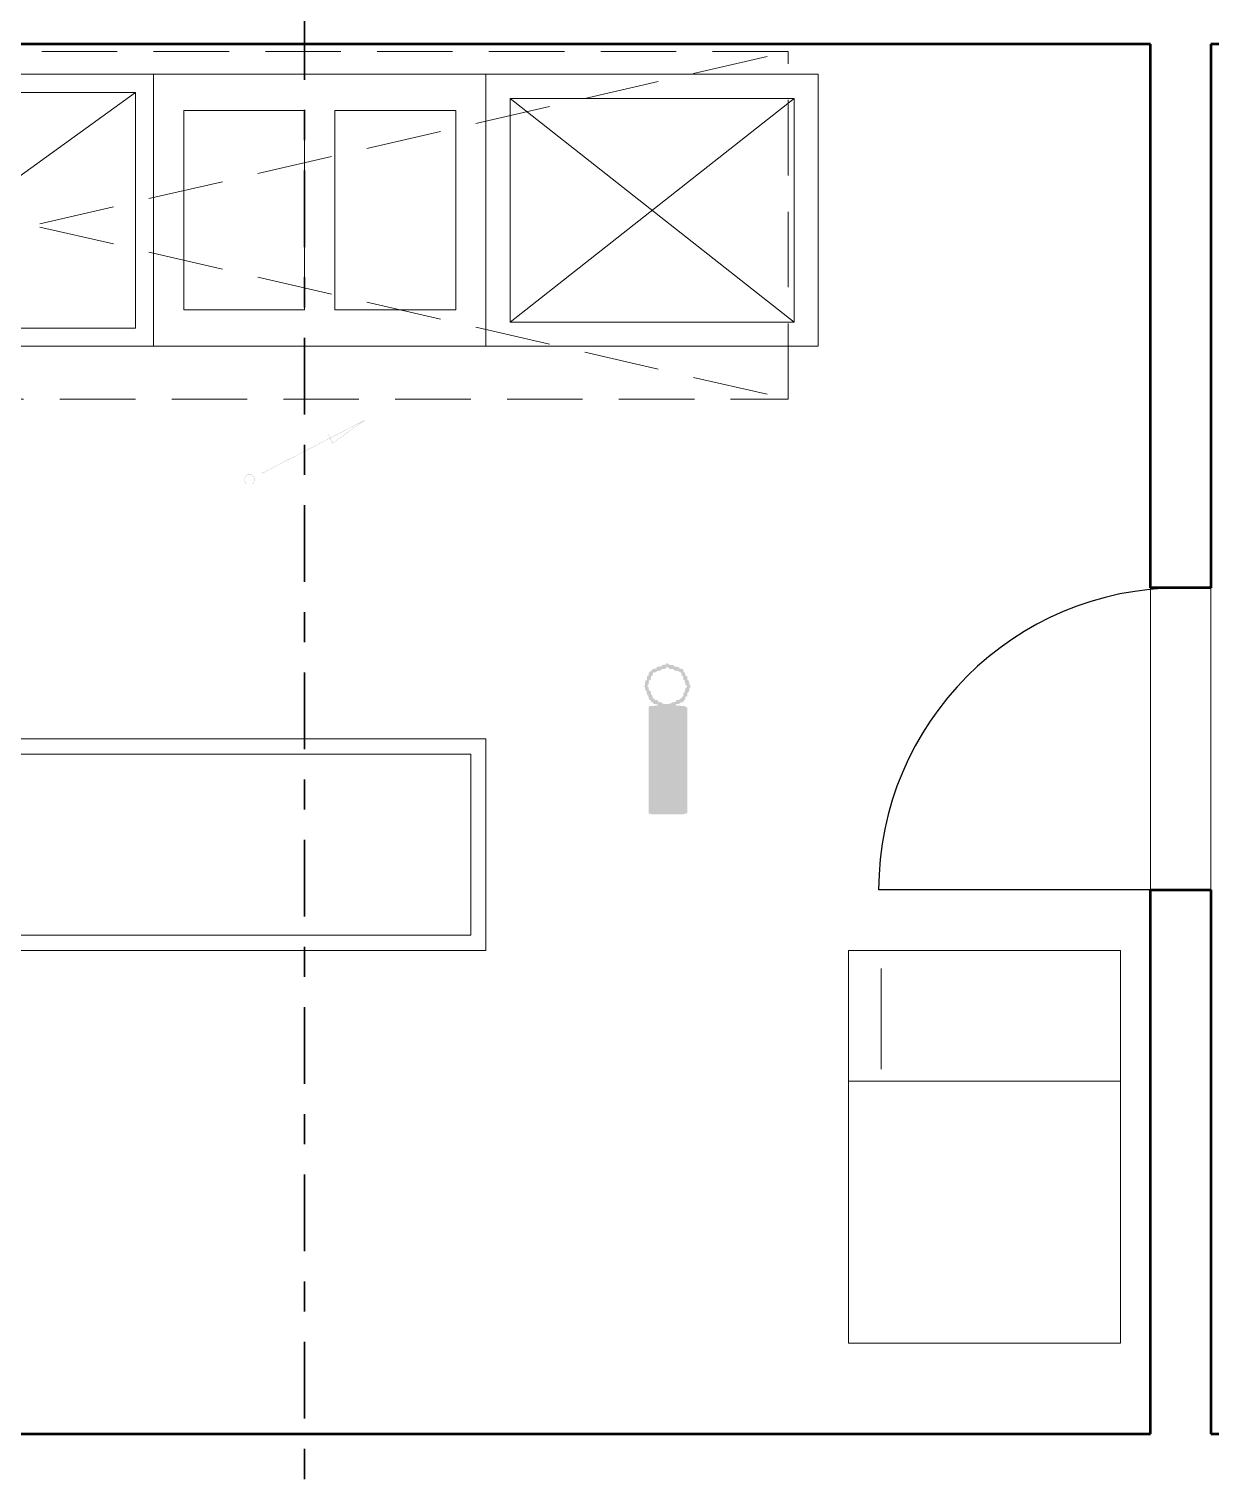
# Model space of a CAD drawing. Header units: metres. Extents: x -2 to 241, y -44 to 80.
# Drawn here: x 8.888 to 12.8, y 11.05 to 15.85 of the extents above; entities that cross this region are included whole.
import ezdxf

# ---------------------------------------------------------------- set-up
doc = ezdxf.new("R2010")
doc.units = ezdxf.units.M
doc.header["$LTSCALE"] = 0.1
doc.linetypes.add('DASHDOT', pattern=[3.556, 2.54, -0.508, 0, -0.508])
for name, color, linetype, lineweight in [('AMBIENTES', 8, 'Continuous', 13), ('CORTES', 7, 'DASHDOT', 30), ('ILUMINACAO', 5, 'Continuous', 25), ('MOBILIARIO', 7, 'Continuous', 13), ('PAREDE', 7, 'Continuous', 50), ('PORTAS', 7, 'Continuous', 25), ('TUBULACAO', 1, 'Continuous', 25)]:
    doc.layers.add(name, color=color, linetype=linetype, lineweight=lineweight)

# ---------------------------------------------------------------- blocks, each defined once
blk = doc.blocks.new('PONTO_ILUMINACAO_EMERGENCIA')
h = blk.add_hatch(color=256)
h.dxf.hatch_style = 1
h.paths.add_polyline_path([(-0.0047, 0.5), (0.005, 0.5), (0.0072, 0.4942), (0.0188, 0.4904), (0.0421, 0.4884), (0.0459, 0.4797), (0.077, 0.4757), (0.082, 0.4651), (0.1053, 0.4622), (0.1097, 0.4419), (0.1184, 0.439), (0.1206, 0.4179), (0.1322, 0.4157), (0.1344, 0.3924), (0.1414, 0.3866), (0.1452, 0.3779), (0.1484, 0.3547), (0.1556, 0.3518), (0.1555, 0.3425), (0.1487, 0.3401), (0.1431, 0.3111), (0.1346, 0.3052), (0.1326, 0.282), (0.121, 0.2791), (0.1187, 0.2587), (0.1089, 0.2558), (0.1078, 0.2442), (0.0857, 0.239), (0.0799, 0.2315), (0.0595, 0.2297), (0.0579, 0.2268), (0.0584, 0.221), (0.0624, 0.2194), (0.1177, 0.2184), (0.1206, 0.212), (0.1322, 0.2087), (0.1335, 0.2035), (0.1336, -0.4883), (0.1322, -0.4929), (0.1206, -0.4939), (0.1067, -0.4999), (-0.1032, -0.5), (-0.1043, -0.497), (-0.1178, -0.4952), (-0.1228, -0.4912), (-0.1228, 0.2064), (-0.118, 0.218), (-0.0713, 0.2192), (-0.0621, 0.221), (-0.0601, 0.2268), (-0.0916, 0.2329), (-0.0961, 0.2413), (-0.1076, 0.2442), (-0.1083, 0.2558), (-0.1207, 0.2614), (-0.1253, 0.2878), (-0.1335, 0.2936), (-0.1358, 0.3169), (-0.1445, 0.3198), (-0.1468, 0.3416), (-0.1498, 0.3457), (-0.1556, 0.3459), (-0.1556, 0.3488), (-0.1498, 0.3495), (-0.1476, 0.3547), (-0.1454, 0.3779), (-0.1421, 0.3866), (-0.1346, 0.3924), (-0.1329, 0.4157), (-0.1236, 0.4201), (-0.1207, 0.4412), (-0.112, 0.4429), (-0.109, 0.4506), (-0.0988, 0.4564), (-0.0945, 0.4634), (-0.0713, 0.4655), (-0.0684, 0.4771), (-0.0451, 0.479), (-0.0364, 0.4826), (-0.0306, 0.4897), (-0.0073, 0.4925)])
h.paths.add_polyline_path([(-0.0044, 0.4758), (-0.0073, 0.465), (-0.0322, 0.4622), (-0.0396, 0.4593), (-0.0451, 0.4522), (-0.0684, 0.4496), (-0.0713, 0.4416), (-0.093, 0.439), (-0.0971, 0.4186), (-0.1062, 0.4157), (-0.1091, 0.3906), (-0.1178, 0.3896), (-0.1191, 0.3866), (-0.125, 0.3547), (-0.1294, 0.353), (-0.1305, 0.3459), (-0.1226, 0.3401), (-0.1207, 0.3194), (-0.109, 0.3169), (-0.1067, 0.2936), (-0.0981, 0.2878), (-0.0945, 0.2686), (-0.0858, 0.2668), (-0.08, 0.2579), (-0.0623, 0.2558), (-0.0579, 0.2442), (-0.0335, 0.2416), (-0.0306, 0.2325), (0.0014, 0.2301), (0.0276, 0.2355), (0.0334, 0.2424), (0.056, 0.2442), (0.0585, 0.2558), (0.0799, 0.2583), (0.0857, 0.2664), (0.0944, 0.2682), (0.0974, 0.2791), (0.106, 0.2817), (0.108, 0.3052), (0.1149, 0.3082), (0.1218, 0.3372), (0.1322, 0.343), (0.1324, 0.3488), (0.1293, 0.3539), (0.1206, 0.3567), (0.1184, 0.3779), (0.1148, 0.3876), (0.1076, 0.3924), (0.105, 0.4157), (0.0967, 0.4186), (0.0944, 0.4391), (0.0828, 0.4404), (0.077, 0.4487), (0.0453, 0.4535), (0.0421, 0.4615), (0.0188, 0.4634), (0.0078, 0.468), (0.0043, 0.4762)], flags=16)
blk = doc.blocks.new('TUBO_SOBE')
h = blk.add_hatch(color=256)
h.dxf.hatch_style = 1
h.paths.add_polyline_path([(0.4961, 0.2625), (0.499, 0.2651), (0.5, 0.2626), (0.4961, 0.2586), (0.4916, 0.2583), (0.4912, 0.2552), (0.4872, 0.2513), (0.4843, 0.2508), (0.4828, 0.2483), (0.4784, 0.2479), (0.474, 0.2425), (0.4681, 0.2421), (0.4677, 0.2391), (0.4608, 0.2322), (0.4549, 0.2318), (0.4489, 0.2258), (0.4476, 0.2219), (0.4431, 0.2215), (0.4373, 0.216), (0.4329, 0.2157), (0.4269, 0.2097), (0.4255, 0.2057), (0.4196, 0.2054), (0.4152, 0.1998), (0.4093, 0.1995), (0.402, 0.1896), (0.3976, 0.1892), (0.3917, 0.1837), (0.3873, 0.1833), (0.3799, 0.1734), (0.3741, 0.173), (0.3667, 0.1646), (0.3608, 0.1642), (0.3604, 0.1612), (0.3564, 0.1572), (0.352, 0.1569), (0.3476, 0.1513), (0.3447, 0.151), (0.3432, 0.1484), (0.3388, 0.1481), (0.3383, 0.145), (0.3344, 0.1411), (0.3285, 0.1407), (0.3211, 0.1322), (0.3153, 0.1319), (0.3148, 0.1288), (0.3109, 0.1249), (0.3065, 0.1245), (0.302, 0.119), (0.299, 0.1185), (0.2976, 0.1146), (0.2932, 0.1142), (0.2888, 0.1087), (0.2829, 0.1084), (0.2769, 0.1024), (0.2756, 0.0984), (0.2697, 0.0981), (0.2624, 0.0896), (0.2579, 0.0893), (0.2565, 0.0867), (0.2535, 0.0863), (0.2521, 0.0823), (0.2477, 0.0819), (0.2403, 0.0734), (0.2344, 0.0731), (0.2315, 0.0705), (0.2275, 0.0745), (0.2272, 0.0789), (0.2246, 0.0803), (0.2243, 0.0862), (0.2202, 0.0877), (0.2198, 0.0921), (0.2173, 0.0936), (0.2169, 0.098), (0.2143, 0.0994), (0.214, 0.1053), (0.2114, 0.1068), (0.2109, 0.1112), (0.2094, 0.1113), (0.208, 0.1087), (0.2021, 0.1084), (0.2006, 0.1058), (0.1962, 0.1054), (0.1947, 0.1028), (0.1889, 0.1025), (0.1874, 0.0984), (0.183, 0.0981), (0.1815, 0.0955), (0.1756, 0.0951), (0.1742, 0.0926), (0.1698, 0.0922), (0.1683, 0.0896), (0.1639, 0.0893), (0.1624, 0.0867), (0.1565, 0.0863), (0.1551, 0.0823), (0.1507, 0.0819), (0.1492, 0.0793), (0.1433, 0.079), (0.1418, 0.0764), (0.1374, 0.076), (0.136, 0.0734), (0.1301, 0.0731), (0.1286, 0.0705), (0.1242, 0.0702), (0.1237, 0.0671), (0.1198, 0.0632), (0.1139, 0.0628), (0.1124, 0.0602), (0.108, 0.0599), (0.1066, 0.0573), (0.1022, 0.0569), (0.1007, 0.0543), (0.0948, 0.054), (0.0933, 0.0499), (0.0889, 0.0496), (0.0875, 0.047), (0.0816, 0.0466), (0.0801, 0.0441), (0.0698, 0.0408), (0.0683, 0.0367), (0.0625, 0.0364), (0.061, 0.0338), (0.0566, 0.0334), (0.0551, 0.0308), (0.0492, 0.0305), (0.0478, 0.0279), (0.0434, 0.0275), (0.0419, 0.0249), (0.036, 0.0246), (0.0345, 0.0205), (0.0301, 0.0202), (0.0287, 0.0176), (0.0243, 0.0172), (0.0228, 0.0147), (0.0198, 0.0143), (0.0184, 0.0117), (0.0081, 0.0084), (0.0066, 0.0044), (0.0007, 0.004), (-0.0007, 0.0014), (-0.0051, 0.0011), (-0.0066, -0.0015), (-0.0125, -0.0019), (-0.014, -0.0045), (-0.0184, -0.0048), (-0.0198, -0.0074), (-0.0257, -0.0077), (-0.0272, -0.0118), (-0.0316, -0.0122), (-0.0331, -0.0147), (-0.0375, -0.0151), (-0.0389, -0.0177), (-0.0448, -0.018), (-0.0463, -0.0206), (-0.0507, -0.021), (-0.0522, -0.0236), (-0.0581, -0.0239), (-0.0595, -0.028), (-0.0639, -0.0283), (-0.0654, -0.0309), (-0.0698, -0.0313), (-0.0713, -0.0338), (-0.0742, -0.0342), (-0.0757, -0.0368), (-0.0801, -0.0371), (-0.0816, -0.0412), (-0.0875, -0.0415), (-0.0889, -0.0441), (-0.0933, -0.0445), (-0.0948, -0.0471), (-0.0992, -0.0474), (-0.1007, -0.05), (-0.1066, -0.0504), (-0.108, -0.053), (-0.1124, -0.0533), (-0.1139, -0.0574), (-0.1198, -0.0577), (-0.1213, -0.0603), (-0.1257, -0.0607), (-0.1271, -0.0632), (-0.1315, -0.0636), (-0.133, -0.0662), (-0.1389, -0.0665), (-0.1404, -0.0691), (-0.1448, -0.0695), (-0.1462, -0.0735), (-0.1521, -0.0739), (-0.1536, -0.0765), (-0.158, -0.0768), (-0.1595, -0.0794), (-0.1653, -0.0798), (-0.1698, -0.0853), (-0.1742, -0.0856), (-0.1756, -0.0897), (-0.1815, -0.0901), (-0.183, -0.0926), (-0.1874, -0.093), (-0.1889, -0.0956), (-0.1933, -0.0959), (-0.1947, -0.0985), (-0.2006, -0.0989), (-0.2021, -0.1029), (-0.2065, -0.1033), (-0.208, -0.1059), (-0.2139, -0.1062), (-0.2153, -0.1088), (-0.2197, -0.1092), (-0.2212, -0.1117), (-0.2271, -0.1121), (-0.2286, -0.1147), (-0.233, -0.115), (-0.2344, -0.1191), (-0.2388, -0.1194), (-0.2403, -0.122), (-0.2462, -0.1224), (-0.2477, -0.125), (-0.2521, -0.1253), (-0.2535, -0.1279), (-0.2594, -0.1283), (-0.2638, -0.1353), (-0.2682, -0.1356), (-0.2697, -0.1382), (-0.2756, -0.1386), (-0.2771, -0.1411), (-0.2815, -0.1415), (-0.2829, -0.1441), (-0.2888, -0.1444), (-0.2903, -0.147), (-0.2947, -0.1474), (-0.2962, -0.1514), (-0.3006, -0.1518), (-0.302, -0.1544), (-0.3079, -0.1547), (-0.3094, -0.1573), (-0.3138, -0.1577), (-0.3153, -0.1602), (-0.3211, -0.1606), (-0.3226, -0.1632), (-0.327, -0.1635), (-0.3285, -0.1676), (-0.3329, -0.1679), (-0.3344, -0.1705), (-0.3403, -0.1709), (-0.3417, -0.1735), (-0.3461, -0.1738), (-0.3476, -0.1764), (-0.3535, -0.1768), (-0.355, -0.1808), (-0.3574, -0.1798), (-0.3574, -0.1769), (-0.3535, -0.1729), (-0.3476, -0.1726), (-0.3461, -0.17), (-0.3417, -0.1696), (-0.3403, -0.167), (-0.3344, -0.1667), (-0.3329, -0.1626), (-0.3285, -0.1623), (-0.327, -0.1597), (-0.3226, -0.1594), (-0.3211, -0.1568), (-0.3153, -0.1564), (-0.3138, -0.1538), (-0.3094, -0.1535), (-0.3079, -0.1509), (-0.302, -0.1505), (-0.3006, -0.1465), (-0.2962, -0.1461), (-0.2947, -0.1435), (-0.2903, -0.1432), (-0.2888, -0.1406), (-0.2829, -0.1402), (-0.2815, -0.1377), (-0.2771, -0.1373), (-0.2756, -0.1347), (-0.2697, -0.1344), (-0.2682, -0.1303), (-0.2638, -0.13), (-0.2594, -0.1244), (-0.2535, -0.1241), (-0.2521, -0.1215), (-0.2477, -0.1211), (-0.2462, -0.1185), (-0.2403, -0.1182), (-0.2388, -0.1141), (-0.2344, -0.1138), (-0.233, -0.1112), (-0.2286, -0.1108), (-0.2271, -0.1083), (-0.2212, -0.1079), (-0.2197, -0.1053), (-0.2153, -0.105), (-0.2139, -0.1024), (-0.208, -0.102), (-0.2065, -0.098), (-0.2021, -0.0976), (-0.2006, -0.095), (-0.1947, -0.0947), (-0.1933, -0.0921), (-0.183, -0.0888), (-0.1815, -0.0847), (-0.1756, -0.0844), (-0.1742, -0.0818), (-0.1698, -0.0815), (-0.1653, -0.0759), (-0.1595, -0.0756), (-0.158, -0.073), (-0.1536, -0.0726), (-0.1521, -0.0686), (-0.1462, -0.0682), (-0.1448, -0.0656), (-0.1404, -0.0653), (-0.1389, -0.0627), (-0.133, -0.0623), (-0.1315, -0.0598), (-0.1213, -0.0565), (-0.1198, -0.0524), (-0.1139, -0.0521), (-0.1124, -0.0495), (-0.108, -0.0491), (-0.1066, -0.0465), (-0.1007, -0.0462), (-0.0992, -0.0436), (-0.0889, -0.0403), (-0.0875, -0.0362), (-0.0816, -0.0359), (-0.0801, -0.0333), (-0.0757, -0.0329), (-0.0698, -0.0274), (-0.0654, -0.0271), (-0.0639, -0.023), (-0.0595, -0.0227), (-0.0581, -0.0201), (-0.0522, -0.0197), (-0.0507, -0.0171), (-0.0463, -0.0168), (-0.0448, -0.0142), (-0.0389, -0.0138), (-0.0375, -0.0113), (-0.0331, -0.0109), (-0.0316, -0.0068), (-0.0272, -0.0065), (-0.0257, -0.0039), (-0.0198, -0.0036), (-0.0184, -0.001), (-0.014, -0.0006), (-0.0125, 0.002), (-0.0066, 0.0023), (-0.0051, 0.0049), (-0.0007, 0.0053), (0.0007, 0.0093), (0.0066, 0.0097), (0.0081, 0.0123), (0.0125, 0.0126), (0.014, 0.0152), (0.0184, 0.0156), (0.0243, 0.0211), (0.0287, 0.0214), (0.0301, 0.0255), (0.0345, 0.0258), (0.036, 0.0284), (0.0419, 0.0288), (0.0434, 0.0314), (0.0478, 0.0317), (0.0492, 0.0343), (0.0551, 0.0347), (0.0566, 0.0373), (0.061, 0.0376), (0.0625, 0.0417), (0.0683, 0.042), (0.0698, 0.0446), (0.0742, 0.0449), (0.0757, 0.0475), (0.0801, 0.0479), (0.0816, 0.0505), (0.0875, 0.0508), (0.0889, 0.0549), (0.0933, 0.0552), (0.0948, 0.0578), (0.1007, 0.0582), (0.1022, 0.0608), (0.1066, 0.0611), (0.108, 0.0637), (0.1124, 0.0641), (0.1139, 0.0666), (0.1198, 0.067), (0.1202, 0.07), (0.1242, 0.074), (0.1286, 0.0743), (0.1301, 0.0769), (0.136, 0.0773), (0.1374, 0.0799), (0.1418, 0.0802), (0.1433, 0.0828), (0.1492, 0.0832), (0.1507, 0.0872), (0.1551, 0.0876), (0.1565, 0.0902), (0.1624, 0.0905), (0.1639, 0.0931), (0.1742, 0.0964), (0.1756, 0.099), (0.1815, 0.0993), (0.183, 0.1034), (0.1874, 0.1037), (0.1889, 0.1063), (0.1947, 0.1067), (0.1962, 0.1093), (0.2006, 0.1096), (0.2021, 0.1122), (0.208, 0.1126), (0.2081, 0.1185), (0.204, 0.12), (0.2037, 0.1244), (0.2011, 0.1259), (0.2007, 0.1318), (0.1981, 0.1332), (0.1949, 0.1435), (0.1908, 0.145), (0.1918, 0.1519), (0.1958, 0.1509), (0.1961, 0.145), (0.1987, 0.1435), (0.199, 0.1391), (0.2016, 0.1377), (0.202, 0.1332), (0.2046, 0.1318), (0.2049, 0.1259), (0.209, 0.1244), (0.2093, 0.12), (0.2139, 0.1155), (0.2143, 0.1185), (0.2183, 0.1225), (0.2241, 0.1228), (0.2256, 0.1254), (0.2359, 0.1287), (0.2374, 0.1328), (0.2433, 0.1331), (0.2447, 0.1357), (0.2491, 0.1361), (0.2506, 0.1387), (0.2565, 0.139), (0.2579, 0.1416), (0.2682, 0.1449), (0.2697, 0.149), (0.2756, 0.1493), (0.2771, 0.1519), (0.2815, 0.1522), (0.2829, 0.1548), (0.2888, 0.1552), (0.2903, 0.1578), (0.2947, 0.1581), (0.2962, 0.1607), (0.302, 0.1611), (0.3035, 0.1651), (0.3079, 0.1655), (0.3123, 0.171), (0.3182, 0.1714), (0.3197, 0.1739), (0.33, 0.1772), (0.3314, 0.1813), (0.3373, 0.1816), (0.3388, 0.1842), (0.3432, 0.1846), (0.3447, 0.1872), (0.3505, 0.1875), (0.352, 0.1901), (0.3564, 0.1905), (0.3579, 0.193), (0.3638, 0.1934), (0.3652, 0.1975), (0.3697, 0.1978), (0.3711, 0.2004), (0.3755, 0.2007), (0.377, 0.2033), (0.3829, 0.2037), (0.3843, 0.2063), (0.3888, 0.2066), (0.3902, 0.2107), (0.3961, 0.211), (0.3976, 0.2136), (0.402, 0.214), (0.4064, 0.2195), (0.4123, 0.2199), (0.4137, 0.2224), (0.4182, 0.2228), (0.4196, 0.2269), (0.4255, 0.2272), (0.427, 0.2298), (0.4314, 0.2301), (0.4329, 0.2327), (0.4373, 0.2331), (0.4387, 0.2357), (0.4446, 0.236), (0.4461, 0.2386), (0.4505, 0.239), (0.452, 0.243), (0.4578, 0.2434), (0.4593, 0.246), (0.4637, 0.2463), (0.4652, 0.2489), (0.4696, 0.2493), (0.4711, 0.2518), (0.4769, 0.2523), (0.4784, 0.2548), (0.4828, 0.2552), (0.4843, 0.2592), (0.4902, 0.2595), (0.4916, 0.2621)])
h.paths.add_polyline_path([(0.4592, 0.242), (0.4638, 0.242), (0.4638, 0.2391), (0.4608, 0.236), (0.4549, 0.2357), (0.4476, 0.2272), (0.4431, 0.2269), (0.4417, 0.2228), (0.4387, 0.2224), (0.4373, 0.2199), (0.4329, 0.2195), (0.4255, 0.211), (0.4196, 0.2107), (0.4152, 0.2037), (0.4093, 0.2033), (0.4024, 0.1964), (0.402, 0.1934), (0.3976, 0.193), (0.3917, 0.1875), (0.3873, 0.1872), (0.3804, 0.1803), (0.3799, 0.1772), (0.3741, 0.1769), (0.3667, 0.1684), (0.3608, 0.1681), (0.3569, 0.1641), (0.3564, 0.1611), (0.352, 0.1607), (0.3432, 0.1522), (0.3388, 0.1519), (0.3348, 0.1479), (0.3344, 0.1449), (0.3285, 0.1445), (0.3211, 0.1361), (0.3153, 0.1357), (0.3113, 0.1318), (0.3109, 0.1287), (0.3065, 0.1284), (0.2976, 0.1199), (0.2932, 0.1196), (0.2888, 0.1126), (0.2829, 0.1122), (0.2756, 0.1037), (0.2697, 0.1034), (0.2683, 0.0994), (0.2624, 0.0935), (0.2579, 0.0931), (0.2521, 0.0876), (0.2477, 0.0872), (0.2463, 0.0833), (0.2403, 0.0773), (0.2344, 0.0769), (0.233, 0.0744), (0.2314, 0.0745), (0.231, 0.0789), (0.2284, 0.0803), (0.2281, 0.0862), (0.2255, 0.0877), (0.2252, 0.0921), (0.2211, 0.0936), (0.2207, 0.098), (0.2182, 0.0994), (0.2178, 0.1053), (0.2152, 0.1068), (0.2152, 0.1141), (0.2178, 0.1156), (0.2183, 0.1187), (0.2241, 0.119), (0.2256, 0.1216), (0.23, 0.1219), (0.2315, 0.1245), (0.2359, 0.1249), (0.2374, 0.1275), (0.2433, 0.1278), (0.2447, 0.1319), (0.2491, 0.1322), (0.2506, 0.1348), (0.2565, 0.1352), (0.2579, 0.1378), (0.2624, 0.1381), (0.2638, 0.1407), (0.2682, 0.1411), (0.2697, 0.1436), (0.2756, 0.144), (0.2771, 0.1481), (0.2815, 0.1484), (0.2829, 0.151), (0.2888, 0.1513), (0.2903, 0.1539), (0.2947, 0.1543), (0.2962, 0.1569), (0.302, 0.1572), (0.3035, 0.1598), (0.3079, 0.1602), (0.3123, 0.1672), (0.3182, 0.1675), (0.3197, 0.1701), (0.3241, 0.1705), (0.3256, 0.173), (0.33, 0.1734), (0.3314, 0.176), (0.3373, 0.1763), (0.3388, 0.1804), (0.3432, 0.1807), (0.3447, 0.1833), (0.3505, 0.1837), (0.352, 0.1863), (0.3564, 0.1866), (0.3579, 0.1892), (0.3638, 0.1896), (0.3652, 0.1921), (0.3697, 0.1925), (0.3711, 0.1966), (0.3755, 0.1969), (0.377, 0.1995), (0.3829, 0.1998), (0.3843, 0.2024), (0.3888, 0.2028), (0.3902, 0.2054), (0.3961, 0.2057), (0.3976, 0.2098), (0.402, 0.2101), (0.4064, 0.2157), (0.4123, 0.216), (0.4137, 0.2186), (0.4182, 0.219), (0.4196, 0.2215), (0.4255, 0.2219), (0.427, 0.226), (0.4373, 0.2292), (0.4387, 0.2318), (0.4446, 0.2322), (0.4461, 0.2348), (0.4505, 0.2351), (0.452, 0.2377), (0.4578, 0.2381)], flags=16)
h.paths.add_polyline_path([(0.471, 0.2479), (0.474, 0.2479), (0.4741, 0.2464), (0.4711, 0.2464)], flags=16)
h.paths.add_polyline_path([(0.4651, 0.245), (0.4667, 0.245), (0.4668, 0.2435), (0.4652, 0.2434)], flags=16)
h.paths.add_polyline_path([(-0.474, -0.1887), (-0.4711, -0.186), (-0.4417, -0.1862), (-0.4402, -0.1887), (-0.4358, -0.1891), (-0.4284, -0.199), (-0.4216, -0.2004), (-0.4212, -0.2048), (-0.4186, -0.2063), (-0.4183, -0.2122), (-0.4157, -0.2136), (-0.4153, -0.218), (-0.4113, -0.2195), (-0.4113, -0.2371), (-0.4153, -0.2386), (-0.4157, -0.2445), (-0.4183, -0.246), (-0.4186, -0.2504), (-0.4212, -0.2518), (-0.4216, -0.2577), (-0.4255, -0.2617), (-0.4284, -0.262), (-0.4299, -0.2646), (-0.4383, -0.2651), (-0.4329, -0.2637), (-0.4284, -0.2582), (-0.4254, -0.2577), (-0.425, -0.2518), (-0.4225, -0.2504), (-0.4221, -0.246), (-0.4195, -0.2445), (-0.4192, -0.2386), (-0.4166, -0.2371), (-0.4166, -0.2195), (-0.4192, -0.218), (-0.4195, -0.2136), (-0.4221, -0.2122), (-0.4225, -0.2063), (-0.4295, -0.2019), (-0.4353, -0.196), (-0.4358, -0.1929), (-0.4402, -0.1926), (-0.4417, -0.19), (-0.4725, -0.19), (-0.474, -0.1926), (-0.4799, -0.1929), (-0.4803, -0.196), (-0.4888, -0.2033), (-0.4892, -0.2077), (-0.4932, -0.2092), (-0.4936, -0.2151), (-0.4962, -0.2166), (-0.4962, -0.2401), (-0.4936, -0.2415), (-0.4932, -0.2474), (-0.4892, -0.2489), (-0.4888, -0.2533), (-0.4862, -0.2548), (-0.4859, -0.2607), (-0.4828, -0.2637), (-0.4774, -0.2651), (-0.4858, -0.2646), (-0.4897, -0.2607), (-0.4901, -0.2548), (-0.4941, -0.2533), (-0.4945, -0.2489), (-0.4971, -0.2474), (-0.4974, -0.2415), (-0.5, -0.2401), (-0.5, -0.2166), (-0.4974, -0.2151), (-0.4971, -0.2092), (-0.4945, -0.2077), (-0.4941, -0.2033), (-0.4872, -0.199), (-0.4799, -0.1891)])
blk = doc.blocks.new('MOB_CHAPA_120X90')
for points in [[(-0.6, -0.45), (0.6, -0.45), (0.6, 0.45), (-0.6, 0.45)], [(-0.54, -0.39), (0.54, -0.39), (0.54, 0.39), (-0.54, 0.39)]]:
    blk.add_lwpolyline(points, close=True)
blk.add_lwpolyline([(-0.54, -0.39), (0.54, 0.39)])
blk = doc.blocks.new('MOB_FRITADEIRA_110X90')
for points in [[(-0.55, -0.45), (0.55, -0.45), (0.55, 0.45), (-0.55, 0.45)], [(-0.45, -0.33), (-0.05, -0.33), (-0.05, 0.33), (-0.45, 0.33)], [(0.05, -0.33), (0.45, -0.33), (0.45, 0.33), (0.05, 0.33)]]:
    blk.add_lwpolyline(points, close=True)
blk = doc.blocks.new('MOB_FORNO_110X90')
for points in [[(-0.55, -0.45), (0.55, -0.45), (0.55, 0.45), (-0.55, 0.45)], [(-0.47, -0.37), (0.47, -0.37), (0.47, 0.37), (-0.47, 0.37)]]:
    blk.add_lwpolyline(points, close=True)
for points in [[(-0.47, 0.37), (0.47, -0.37)], [(-0.47, -0.37), (0.47, 0.37)]]:
    blk.add_lwpolyline(points)
blk = doc.blocks.new('MOB_COIFA_500X115')
for points in [[(-2.31, 0.575), (-2.5, 0.575)], [(-2.5, 0.575), (-2.5, 0.325)], [(-2.5, 0.575), (-2.2564, 0.519)], [(-1.94, 0.575), (-2.19, 0.575)], [(-1.57, 0.575), (-1.82, 0.575)], [(-1.2, 0.575), (-1.45, 0.575)], [(-0.83, 0.575), (-1.08, 0.575)], [(-0.46, 0.575), (-0.71, 0.575)], [(-0.09, 0.575), (-0.34, 0.575)], [(0.28, 0.575), (0.03, 0.575)], [(0.65, 0.575), (0.4, 0.575)], [(1.02, 0.575), (0.77, 0.575)], [(1.39, 0.575), (1.14, 0.575)], [(1.76, 0.575), (1.51, 0.575)], [(2.13, 0.575), (1.88, 0.575)], [(2.1876, 0.5032), (2.4312, 0.5592)], [(2.5, 0.575), (2.25, 0.575)], [(2.5, 0.535), (2.5, 0.575)], [(-2.1394, 0.4921), (-1.8958, 0.436)], [(1.827, 0.4202), (2.0707, 0.4763)], [(-1.7788, 0.4091), (-1.5352, 0.3531)], [(1.4664, 0.3373), (1.7101, 0.3933)], [(2.5, 0.165), (2.5, 0.415)], [(-1.4182, 0.3262), (-1.1746, 0.2702)], [(1.1059, 0.2543), (1.3495, 0.3104)], [(-1.0577, 0.2433), (-0.814, 0.1872)], [(-2.5, 0.205), (-2.5, -0.045)], [(0.7453, 0.1714), (0.9889, 0.2274)], [(-0.6971, 0.1603), (-0.4534, 0.1043)], [(0.3847, 0.0885), (0.6283, 0.1445)], [(-0.3365, 0.0774), (-0.0928, 0.0214)], [(0.0241, 0.0055), (0.2677, 0.0616)], [(2.5, -0.205), (2.5, 0.045)], [(-0.3365, -0.0774), (-0.0928, -0.0214)], [(0.0241, -0.0055), (0.2677, -0.0616)], [(0.3847, -0.0885), (0.6283, -0.1445)], [(-0.6971, -0.1603), (-0.4534, -0.1043)], [(-2.5, -0.165), (-2.5, -0.415)], [(-1.0577, -0.2433), (-0.814, -0.1872)], [(0.7453, -0.1714), (0.9889, -0.2274)], [(-1.4182, -0.3262), (-1.1746, -0.2702)], [(1.1059, -0.2543), (1.3495, -0.3104)], [(2.5, -0.575), (2.5, -0.325)], [(-1.7788, -0.4091), (-1.5352, -0.3531)], [(1.4664, -0.3373), (1.7101, -0.3933)], [(1.827, -0.4202), (2.0707, -0.4763)], [(-2.1394, -0.4921), (-1.8958, -0.436)], [(-2.5, -0.575), (-2.2564, -0.519)], [(2.1876, -0.5032), (2.4312, -0.5592)], [(-2.5, -0.535), (-2.5, -0.575)], [(-2.5, -0.575), (-2.25, -0.575)], [(-2.13, -0.575), (-1.88, -0.575)], [(-1.76, -0.575), (-1.51, -0.575)], [(-1.39, -0.575), (-1.14, -0.575)], [(-1.02, -0.575), (-0.77, -0.575)], [(-0.65, -0.575), (-0.4, -0.575)], [(-0.28, -0.575), (-0.03, -0.575)], [(0.09, -0.575), (0.34, -0.575)], [(0.46, -0.575), (0.71, -0.575)], [(0.83, -0.575), (1.08, -0.575)], [(1.2, -0.575), (1.45, -0.575)], [(1.57, -0.575), (1.82, -0.575)], [(1.94, -0.575), (2.19, -0.575)], [(2.31, -0.575), (2.5, -0.575)]]:
    blk.add_lwpolyline(points)
blk = doc.blocks.new('MOB_BALCAO_320X70')
for points in [[(-1.6, -0.35), (1.6, -0.35), (1.6, 0.35), (-1.6, 0.35)], [(-1.55, -0.3), (1.55, -0.3), (1.55, 0.3), (-1.55, 0.3)]]:
    blk.add_lwpolyline(points, close=True)
blk = doc.blocks.new('MOB_REFRIGERADOR_90X130')
blk.add_lwpolyline([(-0.45, -0.65), (0.45, -0.65), (0.45, 0.65), (-0.45, 0.65)], close=True)
for points in [[(-0.342, 0.59), (-0.342, 0.2567)], [(-0.45, 0.2167), (0.45, 0.2167)]]:
    blk.add_lwpolyline(points)

msp = doc.modelspace()

# ---------------------------------------------------------------- linework, layer by layer
at = {"layer": 'AMBIENTES'}
for points in [[(12.6, 11.2), (12.6, 15.8), (0.2, 15.8), (0.2, 11.2)], [(16.8, 11.2), (16.8, 15.8), (12.8, 15.8), (12.8, 11.2)]]:
    msp.add_lwpolyline(points, close=True, dxfattribs=at)
at = {"layer": 'CORTES'}
msp.add_line((9.8, -2.6), (9.8, 20), dxfattribs=at)
at = {"layer": 'PAREDE'}
for p, q in [((9.2474, 15.8), (8.7684, 15.8)), ((9.7263, 15.8), (9.2474, 15.8)), ((10.2053, 15.8), (9.7263, 15.8)), ((10.6842, 15.8), (10.2053, 15.8)), ((11.1632, 15.8), (10.6842, 15.8)), ((11.6421, 15.8), (11.1632, 15.8)), ((12.1211, 15.8), (11.6421, 15.8)), ((12.6, 15.8), (12.1211, 15.8)), ((12.6, 15.35), (12.6, 15.8)), ((13.3, 15.8), (12.8, 15.8)), ((12.8, 15.8), (12.8, 15.35)), ((12.6, 14.9), (12.6, 15.35)), ((12.8, 15.35), (12.8, 14.9)), ((12.6, 14.45), (12.6, 14.9)), ((12.8, 14.9), (12.8, 14.45)), ((12.6, 14), (12.6, 14.45)), ((12.8, 14.45), (12.8, 14)), ((12.8, 14), (12.6, 14)), ((12.6, 12.55), (12.6, 13)), ((12.6, 13), (12.8, 13)), ((12.8, 13), (12.8, 12.55)), ((12.6, 12.1), (12.6, 12.55)), ((12.8, 12.55), (12.8, 12.1)), ((12.6, 11.65), (12.6, 12.1)), ((12.8, 12.1), (12.8, 11.65)), ((12.6, 11.2), (12.6, 11.65)), ((12.8, 11.65), (12.8, 11.2)), ((8.6667, 11.2), (9.1583, 11.2)), ((9.1583, 11.2), (9.65, 11.2)), ((9.65, 11.2), (10.1417, 11.2)), ((10.1417, 11.2), (10.6333, 11.2)), ((10.6333, 11.2), (11.125, 11.2)), ((11.125, 11.2), (11.6167, 11.2)), ((11.6167, 11.2), (12.1083, 11.2)), ((12.1083, 11.2), (12.6, 11.2)), ((12.8, 11.2), (13.3, 11.2))]:
    msp.add_line(p, q, dxfattribs=at)
at = {"layer": 'PORTAS'}
msp.add_line((12.7, 13), (11.7, 13), dxfattribs=at)
msp.add_arc((12.7, 13), 1, 90, 180, dxfattribs=at)

# ---------------------------------------------------------------- block references
at = {"layer": 'ILUMINACAO', "xscale": 0.5, "yscale": 0.5, "zscale": 0.5}
msp.add_blockref('PONTO_ILUMINACAO_EMERGENCIA', (11, 13.5), dxfattribs=at)
at = {"layer": 'MOBILIARIO'}
for name, p in [('MOB_COIFA_500X115', (8.9, 15.2)), ('MOB_CHAPA_120X90', (8.7, 15.25)), ('MOB_FRITADEIRA_110X90', (9.85, 15.25)), ('MOB_FORNO_110X90', (10.95, 15.25)), ('MOB_BALCAO_320X70', (8.8, 13.15)), ('MOB_REFRIGERADOR_90X130', (12.05, 12.15))]:
    msp.add_blockref(name, p, dxfattribs=at)
at = {"layer": 'TUBULACAO', "xscale": 0.4, "yscale": 0.4, "zscale": 0.4}
msp.add_blockref('TUBO_SOBE', (9.8, 14.45), dxfattribs=at)

doc.saveas('drawing.dxf')
